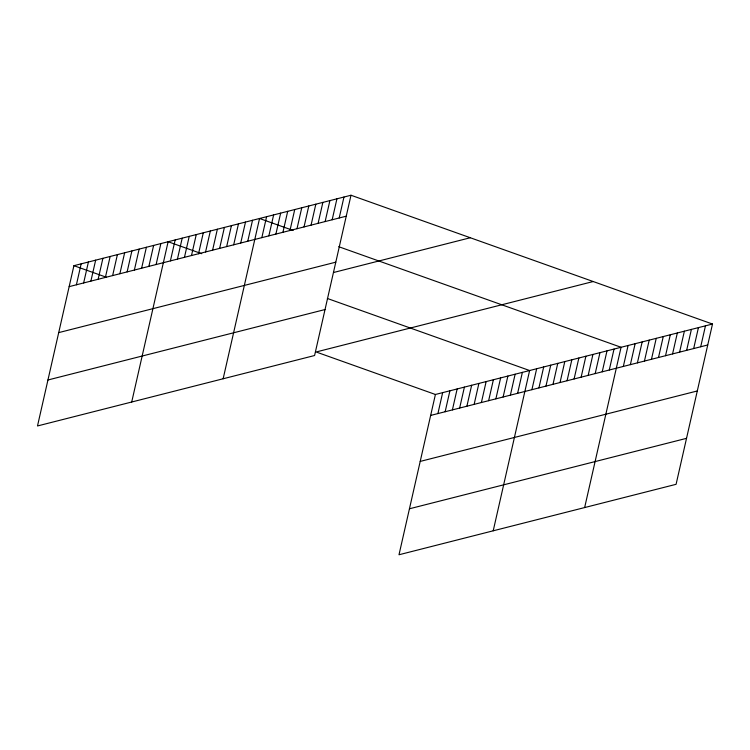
<?xml version="1.0" encoding="UTF-8"?>
<svg xmlns="http://www.w3.org/2000/svg" width="750" height="750" viewBox="0 0 750 750"><rect width="100%" height="100%" fill="white"/><g stroke="black" fill="none" stroke-linecap="round" stroke-linejoin="round"><path stroke-width="1.12" d="M351 195.244L73.913 265.688L37.5 425.963L314.587 355.519L351 195.244L712.5 324.037L676.087 484.312L399 554.756L435.413 394.481L712.5 324.037M76.397 284.794L81.159 263.85M83.644 282.956L88.406 262.003M90.891 281.109L95.653 260.156M98.138 279.272L102.9 258.319M105.384 277.425L110.147 256.472M112.631 275.587L117.394 254.634M119.878 273.741L124.641 252.787M127.125 271.903L131.888 250.95M134.372 270.056L139.134 249.103M141.619 268.219L146.381 247.266M148.866 266.372L153.628 245.419M156.113 264.534L160.875 243.581M131.709 402.019L168.122 241.734L201.741 253.716M170.4 260.897L175.153 239.953M177.431 259.116L182.194 238.162M184.462 257.325L189.225 236.372M191.494 255.534L196.256 234.581M198.534 253.744L203.287 232.8M205.566 251.962L210.328 231.009M212.597 250.172L217.359 229.219M219.628 248.381L224.391 227.428M226.669 246.591L231.422 225.647M233.7 244.809L238.463 223.856M240.731 243.019L245.494 222.066M247.762 241.228L252.525 220.275M223.144 378.769L259.556 218.494L293.184 230.466M261.834 237.656L266.597 216.703M268.866 235.866L273.628 214.913M275.897 234.075L280.659 213.122M282.938 232.284L287.691 211.341M289.969 230.503L294.731 209.55M297 228.713L301.762 207.759M304.031 226.922L308.794 205.969M311.072 225.131L315.825 204.188M318.103 223.35L322.866 202.397M325.134 221.559L329.897 200.606M332.166 219.769L336.928 198.816M339.206 217.978L343.959 197.034M437.906 413.588L442.659 392.634M445.153 411.741L449.906 390.797M452.4 409.903L457.153 388.95M459.647 408.056L464.4 387.113M466.894 406.219L471.647 385.266M474.141 404.372L478.894 383.428M481.388 402.534L486.141 381.581M488.634 400.688L493.387 379.734M495.881 398.85L500.634 377.897M503.128 397.003L507.881 376.05M510.375 395.166L515.128 374.213M517.622 393.319L522.375 372.366M493.209 530.803L529.622 370.528L327.366 298.472M531.9 389.691L536.663 368.738M538.931 387.9L543.694 366.947M545.962 386.109L550.725 365.166M553.003 384.328L557.756 363.375M560.034 382.538L564.797 361.584M567.066 380.747L571.828 359.794M574.097 378.956L578.859 358.012M581.138 377.175L585.891 356.222M588.169 375.384L592.931 354.431M595.2 373.594L599.963 352.641M602.231 371.803L606.994 350.859M609.272 370.022L614.025 349.069M584.644 507.562L621.066 347.278L338.728 246.694M623.334 366.441L628.097 345.487M630.366 364.65L635.128 343.706M637.406 362.869L642.159 341.916M644.438 361.078L649.2 340.125M651.469 359.288L656.231 338.344M658.5 357.506L663.263 336.553M665.541 355.716L670.294 334.762M672.572 353.925L677.334 332.972M679.603 352.134L684.366 331.191M686.644 350.353L691.397 329.4M693.675 348.562L698.428 327.609M700.706 346.772L705.469 325.819M69.15 286.641L346.238 216.197M58.706 332.616L335.794 262.172M333.637 272.484L470.297 237.741M47.944 379.988L325.031 309.544M593.203 281.531L316.125 351.975L435.413 394.481M430.659 415.425L707.737 344.981M420.216 461.409L697.294 390.966M409.453 508.781L686.531 438.337M73.913 265.688L106.453 277.275"/></g></svg>
